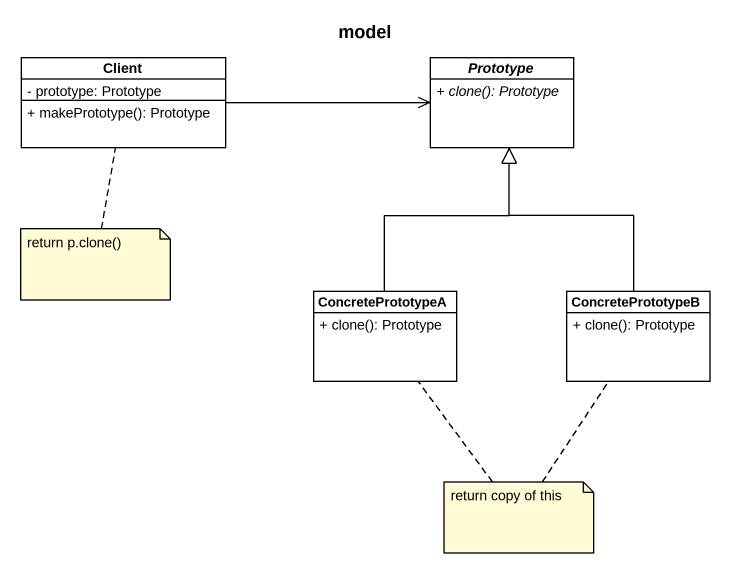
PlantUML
@startuml
title model
hide circle
hide empty members
skinparam classAttributeIconSize 0
class Client #FFFFFF {
  - prototype: Prototype
  + makePrototype(): Prototype
}
abstract class Prototype #FFFFFF {
  {abstract} + clone(): Prototype
}
class ConcretePrototypeA #FFFFFF {
  + clone(): Prototype
}
class ConcretePrototypeB #FFFFFF {
  + clone(): Prototype
}
Client -right-> Prototype
ConcretePrototypeA -up-|> Prototype
ConcretePrototypeB -up-|> Prototype
note bottom of Client : return p.clone()
note as N2
  return copy of this
end note
N2 .. ConcretePrototypeA
N2 .. ConcretePrototypeB
@enduml
